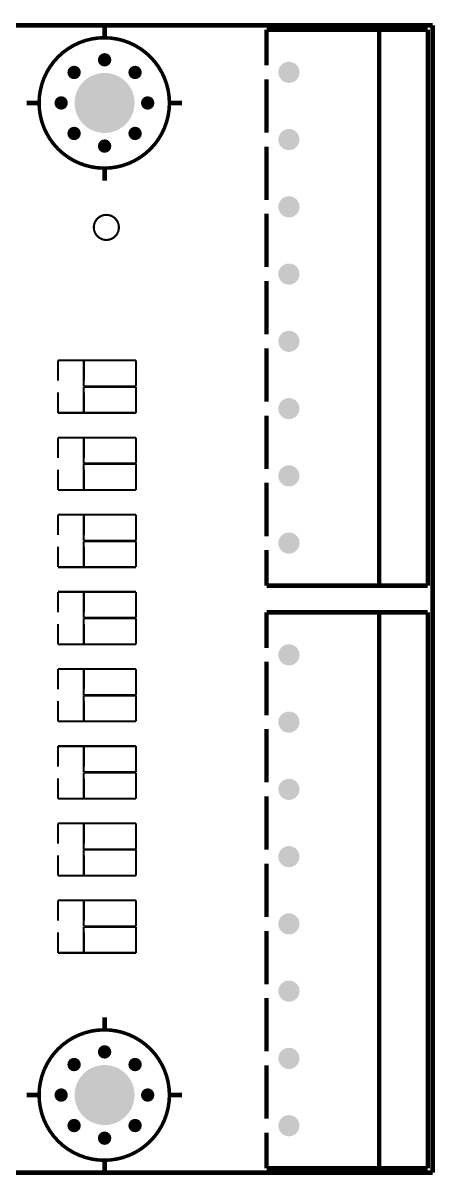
# Model space of a CAD drawing. Header units: millimetres. Extents: x -0.1 to 70.6, y -1 to 65.1.
# Drawn here: x 46.8 to 70.6, y -0.1 to 65.1 of the extents above; entities that cross this region are included whole.
import ezdxf

# ---------------------------------------------------------------- set-up
doc = ezdxf.new("R2010")
doc.units = ezdxf.units.MM
for name, color, linetype, true_color in [('Board Outline Layer', 7, 'Continuous', 0xff00ff), ('Hole Layer', 7, 'Continuous', 0x222222), ('Top Silkscreen Layer', 7, 'Continuous', 0xffcc00)]:
    doc.layers.add(name, color=color, linetype=linetype, true_color=true_color)

msp = doc.modelspace()

# ---------------------------------------------------------------- hatches: boundary and pattern name
at = {"layer": 'Hole Layer'}
for points in [[(51.019, 63.044, 1), (51.781, 63.044, 1)], [(51.019, 63.044, 1), (51.781, 63.044, 1)], [(49.291, 62.328, 1), (50.053, 62.328, 1)], [(49.291, 62.328, 1), (50.053, 62.328, 1)], [(52.747, 62.328, 1), (53.509, 62.328, 1)], [(52.747, 62.328, 1), (53.509, 62.328, 1)], [(61.25, 62.335, 1), (62.45, 62.335, 1)], [(61.25, 62.335, 1), (62.45, 62.335, 1)], [(49.7, 60.6, 1), (53.1, 60.6, 1)], [(49.7, 60.6, 1), (53.1, 60.6, 1)], [(48.555, 60.6, 1), (49.317, 60.6, 1)], [(48.555, 60.6, 1), (49.317, 60.6, 1)], [(53.463, 60.6, 1), (54.225, 60.6, 1)], [(53.463, 60.6, 1), (54.225, 60.6, 1)], [(49.291, 58.872, 1), (50.053, 58.872, 1)], [(49.291, 58.872, 1), (50.053, 58.872, 1)], [(52.747, 58.872, 1), (53.509, 58.872, 1)], [(52.747, 58.872, 1), (53.509, 58.872, 1)], [(61.25, 58.525, 1), (62.45, 58.525, 1)], [(61.25, 58.525, 1), (62.45, 58.525, 1)], [(51.019, 58.156, 1), (51.781, 58.156, 1)], [(51.019, 58.156, 1), (51.781, 58.156, 1)], [(61.25, 54.715, 1), (62.45, 54.715, 1)], [(61.25, 54.715, 1), (62.45, 54.715, 1)], [(61.25, 50.905, 1), (62.45, 50.905, 1)], [(61.25, 50.905, 1), (62.45, 50.905, 1)], [(61.25, 47.095, 1), (62.45, 47.095, 1)], [(61.25, 47.095, 1), (62.45, 47.095, 1)], [(61.25, 43.285, 1), (62.45, 43.285, 1)], [(61.25, 43.285, 1), (62.45, 43.285, 1)], [(61.25, 39.475, 1), (62.45, 39.475, 1)], [(61.25, 39.475, 1), (62.45, 39.475, 1)], [(61.25, 35.665, 1), (62.45, 35.665, 1)], [(61.25, 35.665, 1), (62.45, 35.665, 1)], [(61.25, 29.335, 1), (62.45, 29.335, 1)], [(61.25, 29.335, 1), (62.45, 29.335, 1)], [(61.25, 25.525, 1), (62.45, 25.525, 1)], [(61.25, 25.525, 1), (62.45, 25.525, 1)], [(61.25, 21.715, 1), (62.45, 21.715, 1)], [(61.25, 21.715, 1), (62.45, 21.715, 1)], [(61.25, 17.905, 1), (62.45, 17.905, 1)], [(61.25, 17.905, 1), (62.45, 17.905, 1)], [(61.25, 14.095, 1), (62.45, 14.095, 1)], [(61.25, 14.095, 1), (62.45, 14.095, 1)], [(61.25, 10.285, 1), (62.45, 10.285, 1)], [(61.25, 10.285, 1), (62.45, 10.285, 1)], [(51.019, 6.844, 1), (51.781, 6.844, 1)], [(51.019, 6.844, 1), (51.781, 6.844, 1)], [(61.25, 6.475, 1), (62.45, 6.475, 1)], [(61.25, 6.475, 1), (62.45, 6.475, 1)], [(49.291, 6.128, 1), (50.053, 6.128, 1)], [(49.291, 6.128, 1), (50.053, 6.128, 1)], [(49.7, 4.4, 1), (53.1, 4.4, 1)], [(49.7, 4.4, 1), (53.1, 4.4, 1)], [(52.747, 6.128, 1), (53.509, 6.128, 1)], [(52.747, 6.128, 1), (53.509, 6.128, 1)], [(48.555, 4.4, 1), (49.317, 4.4, 1)], [(48.555, 4.4, 1), (49.317, 4.4, 1)], [(53.463, 4.4, 1), (54.225, 4.4, 1)], [(53.463, 4.4, 1), (54.225, 4.4, 1)], [(61.25, 2.665, 1), (62.45, 2.665, 1)], [(61.25, 2.665, 1), (62.45, 2.665, 1)], [(49.291, 2.672, 1), (50.053, 2.672, 1)], [(49.291, 2.672, 1), (50.053, 2.672, 1)], [(52.747, 2.672, 1), (53.509, 2.672, 1)], [(52.747, 2.672, 1), (53.509, 2.672, 1)], [(51.019, 1.956, 1), (51.781, 1.956, 1)], [(51.019, 1.956, 1), (51.781, 1.956, 1)]]:
    msp.add_hatch(color=256, dxfattribs=at).paths.add_polyline_path(points)

# ---------------------------------------------------------------- linework, layer by layer
at = {"layer": 'Board Outline Layer', "const_width": 0.254}
for points in [[(70, 65), (4, 65)], [(70, 0), (70, 65)], [(4, 0), (70, 0)]]:
    msp.add_lwpolyline(points, dxfattribs=at)
at = {"layer": 'Top Silkscreen Layer'}
for points, const_width in [([(51.4, 64.334), (51.4, 64.994)], 0.254), ([(51.4, 64.334), (51.4, 64.994)], 0.254), ([(60.58, 64.748), (69.724, 64.748)], 0.254), ([(60.58, 64.748), (60.58, 62.728)], 0.254), ([(60.58, 64.748), (69.724, 64.748)], 0.254), ([(60.58, 64.748), (60.58, 62.728)], 0.254), ([(66.965, 33.252), (66.965, 64.748)], 0.254), ([(66.965, 33.252), (66.965, 64.748)], 0.254), ([(69.724, 33.252), (69.724, 64.748)], 0.254), ([(69.724, 33.252), (69.724, 64.748)], 0.254), ([(60.58, 61.942), (60.58, 58.918)], 0.254), ([(60.58, 61.942), (60.58, 58.918)], 0.254), ([(46.98, 60.6), (47.641, 60.6)], 0.254), ([(46.98, 60.6), (47.641, 60.6)], 0.254), ([(55.134, 60.6), (55.794, 60.6)], 0.254), ([(55.134, 60.6), (55.794, 60.6)], 0.254), ([(60.58, 58.132), (60.58, 55.108)], 0.254), ([(60.58, 58.132), (60.58, 55.108)], 0.254), ([(51.4, 56.206), (51.4, 56.866)], 0.254), ([(51.4, 56.206), (51.4, 56.866)], 0.254), ([(60.58, 54.322), (60.58, 51.298)], 0.254), ([(60.58, 54.322), (60.58, 51.298)], 0.254), ([(60.58, 50.512), (60.58, 47.488)], 0.254), ([(60.58, 50.512), (60.58, 47.488)], 0.254), ([(60.58, 46.702), (60.58, 43.678)], 0.254), ([(60.58, 46.702), (60.58, 43.678)], 0.254), ([(48.765, 46.015), (48.765, 44.86)], 0.119), ([(48.765, 46.015), (50.235, 46.015)], 0.119), ([(48.765, 46.015), (48.765, 44.86)], 0.119), ([(48.765, 46.015), (50.235, 46.015)], 0.119), ([(50.215, 44.545), (50.215, 46.015)], 0.12), ([(53.185, 46.015), (50.215, 46.015)], 0.12), ([(50.215, 44.545), (50.215, 46.015)], 0.12), ([(53.185, 46.015), (50.215, 46.015)], 0.12), ([(50.235, 46.015), (50.235, 44.86)], 0.119), ([(50.235, 46.015), (50.235, 44.86)], 0.119), ([(53.185, 44.545), (53.185, 46.015)], 0.12), ([(53.185, 44.545), (53.185, 46.015)], 0.12), ([(53.185, 44.545), (50.215, 44.545)], 0.12), ([(53.185, 44.545), (50.215, 44.545)], 0.12), ([(50.215, 43.045), (50.215, 44.515)], 0.12), ([(53.185, 44.515), (50.215, 44.515)], 0.12), ([(50.215, 43.045), (50.215, 44.515)], 0.12), ([(53.185, 44.515), (50.215, 44.515)], 0.12), ([(53.185, 43.045), (53.185, 44.515)], 0.12), ([(53.185, 43.045), (53.185, 44.515)], 0.12), ([(48.765, 43.045), (48.765, 44.2)], 0.119), ([(48.765, 43.045), (48.765, 44.2)], 0.119), ([(50.235, 43.045), (50.235, 44.2)], 0.119), ([(50.235, 43.045), (50.235, 44.2)], 0.119), ([(48.765, 43.045), (50.235, 43.045)], 0.119), ([(48.765, 43.045), (50.235, 43.045)], 0.119), ([(53.185, 43.045), (50.215, 43.045)], 0.12), ([(53.185, 43.045), (50.215, 43.045)], 0.12), ([(60.58, 42.892), (60.58, 39.868)], 0.254), ([(60.58, 42.892), (60.58, 39.868)], 0.254), ([(48.765, 41.645), (48.765, 40.49)], 0.119), ([(48.765, 41.645), (50.235, 41.645)], 0.119), ([(48.765, 41.645), (48.765, 40.49)], 0.119), ([(48.765, 41.645), (50.235, 41.645)], 0.119), ([(50.215, 40.175), (50.215, 41.645)], 0.12), ([(53.185, 41.645), (50.215, 41.645)], 0.12), ([(50.215, 40.175), (50.215, 41.645)], 0.12), ([(53.185, 41.645), (50.215, 41.645)], 0.12), ([(50.235, 41.645), (50.235, 40.49)], 0.119), ([(50.235, 41.645), (50.235, 40.49)], 0.119), ([(53.185, 40.175), (53.185, 41.645)], 0.12), ([(53.185, 40.175), (53.185, 41.645)], 0.12), ([(48.765, 38.675), (48.765, 39.83)], 0.119), ([(48.765, 38.675), (48.765, 39.83)], 0.119), ([(53.185, 40.175), (50.215, 40.175)], 0.12), ([(53.185, 40.175), (50.215, 40.175)], 0.12), ([(50.215, 38.675), (50.215, 40.145)], 0.12), ([(53.185, 40.145), (50.215, 40.145)], 0.12), ([(50.215, 38.675), (50.215, 40.145)], 0.12), ([(53.185, 40.145), (50.215, 40.145)], 0.12), ([(50.235, 38.675), (50.235, 39.83)], 0.119), ([(50.235, 38.675), (50.235, 39.83)], 0.119), ([(53.185, 38.675), (53.185, 40.145)], 0.12), ([(53.185, 38.675), (53.185, 40.145)], 0.12), ([(60.58, 39.082), (60.58, 36.058)], 0.254), ([(60.58, 39.082), (60.58, 36.058)], 0.254), ([(48.765, 38.675), (50.235, 38.675)], 0.119), ([(48.765, 38.675), (50.235, 38.675)], 0.119), ([(53.185, 38.675), (50.215, 38.675)], 0.12), ([(53.185, 38.675), (50.215, 38.675)], 0.12), ([(48.765, 37.275), (48.765, 36.12)], 0.119), ([(48.765, 37.275), (50.235, 37.275)], 0.119), ([(48.765, 37.275), (48.765, 36.12)], 0.119), ([(48.765, 37.275), (50.235, 37.275)], 0.119), ([(50.215, 35.805), (50.215, 37.275)], 0.12), ([(53.185, 37.275), (50.215, 37.275)], 0.12), ([(50.215, 35.805), (50.215, 37.275)], 0.12), ([(53.185, 37.275), (50.215, 37.275)], 0.12), ([(50.235, 37.275), (50.235, 36.12)], 0.119), ([(50.235, 37.275), (50.235, 36.12)], 0.119), ([(53.185, 35.805), (53.185, 37.275)], 0.12), ([(53.185, 35.805), (53.185, 37.275)], 0.12), ([(48.765, 34.305), (48.765, 35.46)], 0.119), ([(48.765, 34.305), (48.765, 35.46)], 0.119), ([(53.185, 35.805), (50.215, 35.805)], 0.12), ([(53.185, 35.805), (50.215, 35.805)], 0.12), ([(50.215, 34.305), (50.215, 35.775)], 0.12), ([(53.185, 35.775), (50.215, 35.775)], 0.12), ([(50.215, 34.305), (50.215, 35.775)], 0.12), ([(53.185, 35.775), (50.215, 35.775)], 0.12), ([(50.235, 34.305), (50.235, 35.46)], 0.119), ([(50.235, 34.305), (50.235, 35.46)], 0.119), ([(53.185, 34.305), (53.185, 35.775)], 0.12), ([(53.185, 34.305), (53.185, 35.775)], 0.12), ([(60.58, 35.272), (60.58, 33.252)], 0.254), ([(60.58, 35.272), (60.58, 33.252)], 0.254), ([(48.765, 34.305), (50.235, 34.305)], 0.119), ([(48.765, 34.305), (50.235, 34.305)], 0.119), ([(53.185, 34.305), (50.215, 34.305)], 0.12), ([(53.185, 34.305), (50.215, 34.305)], 0.12), ([(60.58, 33.252), (69.724, 33.252)], 0.254), ([(60.58, 33.252), (69.724, 33.252)], 0.254), ([(48.765, 32.905), (48.765, 31.75)], 0.119), ([(48.765, 32.905), (50.235, 32.905)], 0.119), ([(48.765, 32.905), (48.765, 31.75)], 0.119), ([(48.765, 32.905), (50.235, 32.905)], 0.119), ([(50.215, 31.435), (50.215, 32.905)], 0.12), ([(53.185, 32.905), (50.215, 32.905)], 0.12), ([(50.215, 31.435), (50.215, 32.905)], 0.12), ([(53.185, 32.905), (50.215, 32.905)], 0.12), ([(50.235, 32.905), (50.235, 31.75)], 0.119), ([(50.235, 32.905), (50.235, 31.75)], 0.119), ([(53.185, 31.435), (53.185, 32.905)], 0.12), ([(53.185, 31.435), (53.185, 32.905)], 0.12), ([(53.185, 31.435), (50.215, 31.435)], 0.12), ([(53.185, 31.435), (50.215, 31.435)], 0.12), ([(50.215, 29.935), (50.215, 31.405)], 0.12), ([(53.185, 31.405), (50.215, 31.405)], 0.12), ([(50.215, 29.935), (50.215, 31.405)], 0.12), ([(53.185, 31.405), (50.215, 31.405)], 0.12), ([(53.185, 29.935), (53.185, 31.405)], 0.12), ([(53.185, 29.935), (53.185, 31.405)], 0.12), ([(60.58, 31.748), (69.724, 31.748)], 0.254), ([(60.58, 31.748), (60.58, 29.728)], 0.254), ([(60.58, 31.748), (69.724, 31.748)], 0.254), ([(60.58, 31.748), (60.58, 29.728)], 0.254), ([(66.965, 0.252), (66.965, 31.748)], 0.254), ([(66.965, 0.252), (66.965, 31.748)], 0.254), ([(69.724, 0.252), (69.724, 31.748)], 0.254), ([(69.724, 0.252), (69.724, 31.748)], 0.254), ([(48.765, 29.935), (48.765, 31.09)], 0.119), ([(48.765, 29.935), (48.765, 31.09)], 0.119), ([(50.235, 29.935), (50.235, 31.09)], 0.119), ([(50.235, 29.935), (50.235, 31.09)], 0.119), ([(48.765, 29.935), (50.235, 29.935)], 0.119), ([(48.765, 29.935), (50.235, 29.935)], 0.119), ([(53.185, 29.935), (50.215, 29.935)], 0.12), ([(53.185, 29.935), (50.215, 29.935)], 0.12), ([(60.58, 28.942), (60.58, 25.918)], 0.254), ([(60.58, 28.942), (60.58, 25.918)], 0.254), ([(48.765, 28.535), (48.765, 27.38)], 0.119), ([(48.765, 28.535), (50.235, 28.535)], 0.119), ([(48.765, 28.535), (48.765, 27.38)], 0.119), ([(48.765, 28.535), (50.235, 28.535)], 0.119), ([(50.215, 27.065), (50.215, 28.535)], 0.12), ([(53.185, 28.535), (50.215, 28.535)], 0.12), ([(50.215, 27.065), (50.215, 28.535)], 0.12), ([(53.185, 28.535), (50.215, 28.535)], 0.12), ([(50.235, 28.535), (50.235, 27.38)], 0.119), ([(50.235, 28.535), (50.235, 27.38)], 0.119), ([(53.185, 27.065), (53.185, 28.535)], 0.12), ([(53.185, 27.065), (53.185, 28.535)], 0.12), ([(48.765, 25.565), (48.765, 26.72)], 0.119), ([(48.765, 25.565), (48.765, 26.72)], 0.119), ([(53.185, 27.065), (50.215, 27.065)], 0.12), ([(53.185, 27.065), (50.215, 27.065)], 0.12), ([(50.215, 25.565), (50.215, 27.035)], 0.12), ([(53.185, 27.035), (50.215, 27.035)], 0.12), ([(50.215, 25.565), (50.215, 27.035)], 0.12), ([(53.185, 27.035), (50.215, 27.035)], 0.12), ([(50.235, 25.565), (50.235, 26.72)], 0.119), ([(50.235, 25.565), (50.235, 26.72)], 0.119), ([(53.185, 25.565), (53.185, 27.035)], 0.12), ([(53.185, 25.565), (53.185, 27.035)], 0.12), ([(48.765, 25.565), (50.235, 25.565)], 0.119), ([(48.765, 25.565), (50.235, 25.565)], 0.119), ([(53.185, 25.565), (50.215, 25.565)], 0.12), ([(53.185, 25.565), (50.215, 25.565)], 0.12), ([(60.58, 25.132), (60.58, 22.108)], 0.254), ([(60.58, 25.132), (60.58, 22.108)], 0.254), ([(48.765, 24.165), (48.765, 23.01)], 0.119), ([(48.765, 24.165), (50.235, 24.165)], 0.119), ([(48.765, 24.165), (48.765, 23.01)], 0.119), ([(48.765, 24.165), (50.235, 24.165)], 0.119), ([(50.215, 22.695), (50.215, 24.165)], 0.12), ([(53.185, 24.165), (50.215, 24.165)], 0.12), ([(50.215, 22.695), (50.215, 24.165)], 0.12), ([(53.185, 24.165), (50.215, 24.165)], 0.12), ([(50.235, 24.165), (50.235, 23.01)], 0.119), ([(50.235, 24.165), (50.235, 23.01)], 0.119), ([(53.185, 22.695), (53.185, 24.165)], 0.12), ([(53.185, 22.695), (53.185, 24.165)], 0.12), ([(48.765, 21.195), (48.765, 22.35)], 0.119), ([(48.765, 21.195), (48.765, 22.35)], 0.119), ([(53.185, 22.695), (50.215, 22.695)], 0.12), ([(53.185, 22.695), (50.215, 22.695)], 0.12), ([(50.215, 21.195), (50.215, 22.665)], 0.12), ([(53.185, 22.665), (50.215, 22.665)], 0.12), ([(50.215, 21.195), (50.215, 22.665)], 0.12), ([(53.185, 22.665), (50.215, 22.665)], 0.12), ([(50.235, 21.195), (50.235, 22.35)], 0.119), ([(50.235, 21.195), (50.235, 22.35)], 0.119), ([(53.185, 21.195), (53.185, 22.665)], 0.12), ([(53.185, 21.195), (53.185, 22.665)], 0.12), ([(48.765, 21.195), (50.235, 21.195)], 0.119), ([(48.765, 21.195), (50.235, 21.195)], 0.119), ([(53.185, 21.195), (50.215, 21.195)], 0.12), ([(53.185, 21.195), (50.215, 21.195)], 0.12), ([(60.58, 21.322), (60.58, 18.298)], 0.254), ([(60.58, 21.322), (60.58, 18.298)], 0.254), ([(48.765, 19.795), (48.765, 18.64)], 0.119), ([(48.765, 19.795), (50.235, 19.795)], 0.119), ([(48.765, 19.795), (48.765, 18.64)], 0.119), ([(48.765, 19.795), (50.235, 19.795)], 0.119), ([(50.215, 18.325), (50.215, 19.795)], 0.12), ([(53.185, 19.795), (50.215, 19.795)], 0.12), ([(50.215, 18.325), (50.215, 19.795)], 0.12), ([(53.185, 19.795), (50.215, 19.795)], 0.12), ([(50.235, 19.795), (50.235, 18.64)], 0.119), ([(50.235, 19.795), (50.235, 18.64)], 0.119), ([(53.185, 18.325), (53.185, 19.795)], 0.12), ([(53.185, 18.325), (53.185, 19.795)], 0.12), ([(53.185, 18.325), (50.215, 18.325)], 0.12), ([(53.185, 18.325), (50.215, 18.325)], 0.12), ([(50.215, 16.825), (50.215, 18.295)], 0.12), ([(53.185, 18.295), (50.215, 18.295)], 0.12), ([(50.215, 16.825), (50.215, 18.295)], 0.12), ([(53.185, 18.295), (50.215, 18.295)], 0.12), ([(53.185, 16.825), (53.185, 18.295)], 0.12), ([(53.185, 16.825), (53.185, 18.295)], 0.12), ([(48.765, 16.825), (48.765, 17.98)], 0.119), ([(48.765, 16.825), (48.765, 17.98)], 0.119), ([(50.235, 16.825), (50.235, 17.98)], 0.119), ([(50.235, 16.825), (50.235, 17.98)], 0.119), ([(60.58, 17.512), (60.58, 14.488)], 0.254), ([(60.58, 17.512), (60.58, 14.488)], 0.254), ([(48.765, 16.825), (50.235, 16.825)], 0.119), ([(48.765, 16.825), (50.235, 16.825)], 0.119), ([(53.185, 16.825), (50.215, 16.825)], 0.12), ([(53.185, 16.825), (50.215, 16.825)], 0.12), ([(48.765, 15.425), (48.765, 14.27)], 0.119), ([(48.765, 15.425), (50.235, 15.425)], 0.119), ([(48.765, 15.425), (48.765, 14.27)], 0.119), ([(48.765, 15.425), (50.235, 15.425)], 0.119), ([(50.215, 13.955), (50.215, 15.425)], 0.12), ([(53.185, 15.425), (50.215, 15.425)], 0.12), ([(50.215, 13.955), (50.215, 15.425)], 0.12), ([(53.185, 15.425), (50.215, 15.425)], 0.12), ([(50.235, 15.425), (50.235, 14.27)], 0.119), ([(50.235, 15.425), (50.235, 14.27)], 0.119), ([(53.185, 13.955), (53.185, 15.425)], 0.12), ([(53.185, 13.955), (53.185, 15.425)], 0.12), ([(53.185, 13.955), (50.215, 13.955)], 0.12), ([(53.185, 13.955), (50.215, 13.955)], 0.12), ([(50.215, 12.455), (50.215, 13.925)], 0.12), ([(53.185, 13.925), (50.215, 13.925)], 0.12), ([(50.215, 12.455), (50.215, 13.925)], 0.12), ([(53.185, 13.925), (50.215, 13.925)], 0.12), ([(53.185, 12.455), (53.185, 13.925)], 0.12), ([(53.185, 12.455), (53.185, 13.925)], 0.12), ([(60.58, 13.702), (60.58, 10.678)], 0.254), ([(60.58, 13.702), (60.58, 10.678)], 0.254), ([(48.765, 12.455), (48.765, 13.61)], 0.119), ([(48.765, 12.455), (48.765, 13.61)], 0.119), ([(50.235, 12.455), (50.235, 13.61)], 0.119), ([(50.235, 12.455), (50.235, 13.61)], 0.119), ([(48.765, 12.455), (50.235, 12.455)], 0.119), ([(48.765, 12.455), (50.235, 12.455)], 0.119), ([(53.185, 12.455), (50.215, 12.455)], 0.12), ([(53.185, 12.455), (50.215, 12.455)], 0.12), ([(60.58, 9.892), (60.58, 6.868)], 0.254), ([(60.58, 9.892), (60.58, 6.868)], 0.254), ([(51.4, 8.134), (51.4, 8.794)], 0.254), ([(51.4, 8.134), (51.4, 8.794)], 0.254), ([(60.58, 6.082), (60.58, 3.058)], 0.254), ([(60.58, 6.082), (60.58, 3.058)], 0.254), ([(46.98, 4.4), (47.641, 4.4)], 0.254), ([(46.98, 4.4), (47.641, 4.4)], 0.254), ([(55.134, 4.4), (55.794, 4.4)], 0.254), ([(55.134, 4.4), (55.794, 4.4)], 0.254), ([(60.58, 2.272), (60.58, 0.252)], 0.254), ([(60.58, 2.272), (60.58, 0.252)], 0.254), ([(51.4, 0.006), (51.4, 0.666)], 0.254), ([(51.4, 0.006), (51.4, 0.666)], 0.254), ([(60.58, 0.252), (69.724, 0.252)], 0.254), ([(60.58, 0.252), (69.724, 0.252)], 0.254)]:
    msp.add_lwpolyline(points, dxfattribs=dict(at, const_width=const_width))
for points, const_width in [([(47.686, 60.6, 1), (55.074, 60.6), (55.074, 60.6, 1), (47.686, 60.6)], 0.2), ([(47.686, 60.6, 1), (55.074, 60.6), (55.074, 60.6, 1), (47.686, 60.6)], 0.2), ([(50.79, 53.55, 1), (52.21, 53.55), (52.21, 53.55, 1), (50.79, 53.55)], 0.12), ([(50.79, 53.55, 1), (52.21, 53.55), (52.21, 53.55, 1), (50.79, 53.55)], 0.12), ([(47.686, 4.4, 1), (55.074, 4.4), (55.074, 4.4, 1), (47.686, 4.4)], 0.2), ([(47.686, 4.4, 1), (55.074, 4.4), (55.074, 4.4, 1), (47.686, 4.4)], 0.2)]:
    msp.add_lwpolyline(points, format="xyb", dxfattribs=dict(at, const_width=const_width))

doc.saveas('drawing.dxf')
